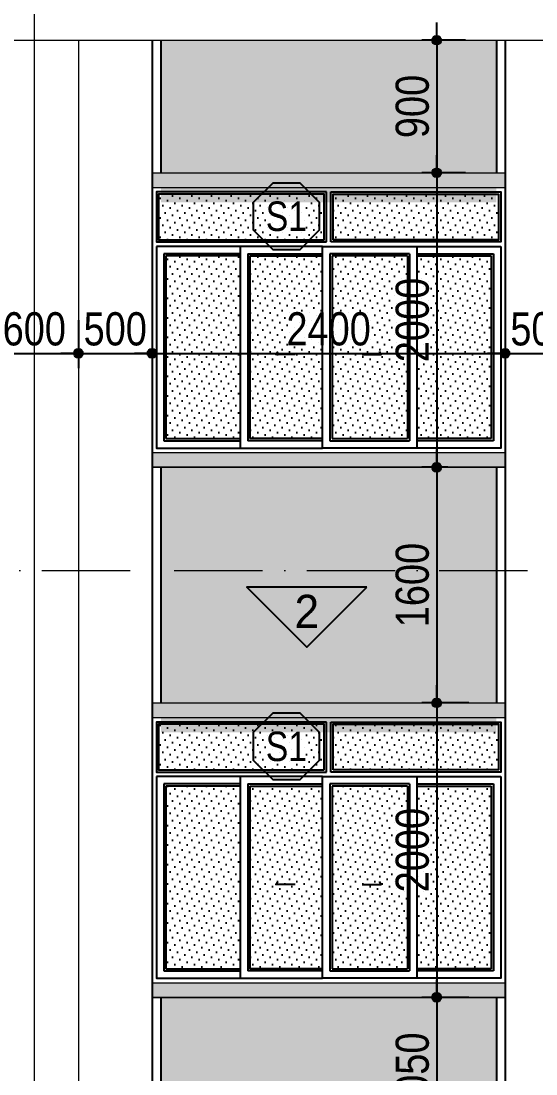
# Model space of a CAD drawing. Header units: millimetres. Extents: x 2594 to 27305, y 1526 to 19538.
# Drawn here: x 13555 to 17054, y 7825 to 14975 of the extents above; entities that cross this region are included whole.
import ezdxf
from ezdxf.enums import TextEntityAlignment as Align

# ---------------------------------------------------------------- set-up
doc = ezdxf.new("R2010")
doc.units = ezdxf.units.MM
doc.linetypes.add('ACAD_ISO10W100', pattern=[18, 12, -3, 0, -3])
for name, color, linetype in [('DIM', 1, 'Continuous'), ('DOOR', 20, 'Continuous'), ('HACTH', 8, 'Continuous'), ('HATCH', 8, 'Continuous'), ('KINH 1', 142, 'Continuous'), ('TAGS', 60, 'Continuous')]:
    doc.layers.add(name, color=color, linetype=linetype)
doc.layers.add('NET-THAY', color=2, linetype='Continuous', lineweight=13)
doc.layers.add('TRUC', color=24, linetype='Continuous', lineweight=0)
doc.styles.add('AVO', font='')
doc.styles.add('HEL-CONDENSE', font='')
doc.styles.add('VNI-HELVE-CONDENSEN', font='')
doc.styles.get('AVO').set_extended_font_data('VNI-Avo')
doc.styles.get('HEL-CONDENSE').set_extended_font_data('VNI-Helve-Condense')
doc.styles.get('VNI-HELVE-CONDENSEN').set_extended_font_data('VNI-Helve-Condense')
doc.dimstyles.new('D100', dxfattribs={"dimtxt": 225, "dimasz": 1.2, "dimexe": 100, "dimexo": 0, "dimgap": 50, "dimtad": 1, "dimdec": 0, "dimzin": 13, "dimdsep": 46, "dimtxsty": 'HEL-CONDENSE', "dimblk": 'D50', "dimcen": 0, "dimclrd": 1, "dimclre": 1, "dimclrt": 7, "dimadec": 0, "dimazin": 0, "dimtfac": 1, "dimtdec": 0, "dimtmove": 0, "dimatfit": 3, "dimldrblk": 'D50', "dimfxl": 1, "dimtolj": 1, "dimtzin": 13, "dimarcsym": 0})
pattern_1 = [(37.5, (-1291695.483, -223611.307), (-1.2000235, 36.7059928), [0, -28.956, 0, -32.385, 0, -30.95625]), (7.5, (-1291695.483, -223611.307), (33.7142462, 53.7618825), [0, -15.621, 0, -26.0985, 0, -10.00125]), (327.5, (-1291718.915, -223611.307), (59.3244278, 0.10778885), [0, -9.525, 0, -34.29, 0, -44.7675]), (317.5, (-1291718.915, -223611.307), (57.266734, 16.7196992), [0, -4.7625, 0, -22.479, 0, -25.7175])]

# ---------------------------------------------------------------- blocks, each defined once
blk = doc.blocks.new('KH-CUADI')
at = {"layer": 'TAGS'}
blk.add_lwpolyline([(-124.3, 300), (-300, 124.3), (-300, -124.3), (-124.3, -300), (124.3, -300), (300, -124.3), (300, 124.3), (124.3, 300)], close=True, dxfattribs=at)
at = {"layer": 'TAGS', "style": 'VNI-HELVE-CONDENSEN'}
blk.add_attdef('D', text='', height=300, dxfattribs=at).set_placement((0, 0), align=Align.MIDDLE)
blk = doc.blocks.new('A$C11FB6725')
at = {"layer": 'KINH 1'}
h = blk.add_hatch(dxfattribs=at)
h.set_pattern_fill('DOTS', color=256, scale=750, angle=45, style=0)
h.set_pattern_definition([(45, (0, 0), (-16.5728, 49.71845), [0, -46.875])])
h.paths.add_polyline_path([(59.6, -459.4), (-1065.4, -459.4), (-1065.4, -769.4), (59.6, -769.4)])
h.paths.add_polyline_path([(1244.6, -459.4), (119.6, -459.4), (119.6, -769.4), (1244.6, -769.4)])
h.paths.add_polyline_path([(1194.6, -879.4), (689.6, -879.4), (689.6, -2119.4), (1194.6, -2119.4)])
h.paths.add_polyline_path([(624.6, -879.4), (113.1, -879.4), (113.1, -2119.4), (624.6, -2119.4)])
h.paths.add_polyline_path([(48.1, -879.4), (-445.4, -879.4), (-445.4, -2119.4), (48.1, -2119.4)])
h.paths.add_polyline_path([(-510.4, -879.4), (-1015.4, -879.4), (-1015.4, -2119.4), (-510.4, -2119.4)])
at = {"layer": 'DOOR'}
for p, q in [((74.6, -784.4), (74.6, -444.4)), ((104.6, -784.4), (104.6, -444.4)), ((48.1, -814.4), (-1080.4, -814.4)), ((-510.4, -814.4), (-510.4, -2184.4)), ((48.1, -814.4), (1259.6, -814.4)), ((689.6, -814.4), (689.6, -2184.4)), ((-510.4, -864.4), (-1030.4, -864.4)), ((-1030.4, -864.4), (-1030.4, -2134.4)), ((-460.4, -864.4), (-460.4, -2134.4)), ((-460.4, -864.4), (48.1, -864.4)), ((639.6, -864.4), (98.1, -864.4)), ((98.1, -864.4), (98.1, -2134.4)), ((639.6, -864.4), (639.6, -2134.4)), ((689.6, -864.4), (1209.6, -864.4)), ((1209.6, -864.4), (1209.6, -2134.4)), ((-1030.4, -2134.4), (-510.4, -2134.4)), ((48.1, -2134.4), (-460.4, -2134.4)), ((98.1, -2134.4), (639.6, -2134.4)), ((1209.6, -2134.4), (689.6, -2134.4))]:
    blk.add_line(p, q, dxfattribs=at)
at = {"layer": 'DOOR', "color": 8}
for p, q in [((-510.4, -879.4), (-1015.4, -879.4)), ((-1015.4, -879.4), (-1015.4, -2119.4)), ((-445.4, -879.4), (-445.4, -2119.4)), ((-445.4, -879.4), (48.1, -879.4)), ((624.6, -879.4), (113.1, -879.4)), ((113.1, -879.4), (113.1, -2119.4)), ((624.6, -879.4), (624.6, -2119.4)), ((689.6, -879.4), (1194.6, -879.4)), ((1194.6, -879.4), (1194.6, -2119.4)), ((-1015.4, -2119.4), (-510.4, -2119.4)), ((48.1, -2119.4), (-445.4, -2119.4)), ((113.1, -2119.4), (624.6, -2119.4)), ((1194.6, -2119.4), (689.6, -2119.4))]:
    blk.add_line(p, q, dxfattribs=at)
at = {"layer": 'DOOR'}
for points in [[(74.6, -444.4), (-1080.4, -444.4), (-1080.4, -784.4), (74.6, -784.4)], [(104.6, -444.4), (1259.6, -444.4), (1259.6, -784.4), (104.6, -784.4)], [(-1080.4, -814.4), (-1080.4, -2184.4), (48.1, -2184.4), (48.1, -814.4)], [(1259.6, -814.4), (1259.6, -2184.4), (48.1, -2184.4), (48.1, -814.4)], [(-138.1, -1548.1), (-268.5, -1548.1), (-255.2, -1527.4)], [(317.3, -1548.1), (447.7, -1548.1), (434.4, -1527.4)]]:
    blk.add_lwpolyline(points, dxfattribs=at)
at = {"layer": 'DOOR', "color": 8}
for points in [[(59.6, -769.4), (59.6, -459.4), (-1065.4, -459.4), (-1065.4, -769.4), (59.6, -769.4)], [(119.6, -769.4), (119.6, -459.4), (1244.6, -459.4), (1244.6, -769.4), (119.6, -769.4)]]:
    blk.add_lwpolyline(points, close=True, dxfattribs=at)
at = {"layer": 'NET-THAY'}
for p, q in [((-1110.4, -414.4), (1289.6, -414.4)), ((1289.6, -2214.4), (1289.6, -414.4)), ((-1110.4, -2214.4), (1289.6, -2214.4))]:
    blk.add_line(p, q, dxfattribs=at)
blk.add_lwpolyline([(-1110.4, -414.4), (-1110.4, -2214.4)], dxfattribs=at)
at = {"layer": 'TAGS', "linetype": 'Continuous'}
ref = blk.add_blockref('KH-CUADI', (-197.3, -609.5), dxfattribs=dict(at, xscale=0.75, yscale=0.75, zscale=0.75, rotation=180))
ref.add_attrib('D', 'S1', dxfattribs={"color": 7, "height": 200, "style": 'VNI-HELVE-CONDENSEN'}).set_placement((-197.3, -609.5), align=Align.MIDDLE)
blk = doc.blocks.new('D50')
at = {"layer": 'DIM'}
blk.add_hatch(color=256, dxfattribs=at).paths.add_polyline_path([(25, 0, 1), (-25, 0, 1)])
blk.add_line((25, 0), (100, 0), dxfattribs=at)
blk.add_circle((0, 0), 25, dxfattribs=at)
blk = doc.blocks.new('*D130')
at = {"layer": 'DEFPOINTS', "color": 0, "linetype": 'Continuous', "transparency": 16777216}
for p in [(13345, 12944.6), (13945, 12944.6), (13945, 12718.2)]:
    blk.add_point(p, dxfattribs=at)
at = {"layer": 'DIM', "color": 1, "linetype": 'Continuous', "lineweight": -2, "transparency": 16777216}
for p, q in [((13345, 12944.6), (13345, 12618.2)), ((13945, 12944.6), (13945, 12618.2)), ((13346.2, 12718.2), (13943.8, 12718.2))]:
    blk.add_line(p, q, dxfattribs=at)
at = {"layer": 'DIM', "color": 1, "linetype": 'Continuous', "lineweight": -2, "transparency": 16777216, "xscale": 1.199999999999999, "yscale": 1.199999999999999, "zscale": 1.199999999999999, "rotation": 180}
blk.add_blockref('D50', (13345, 12718.2), dxfattribs=at)
at = {"layer": 'DIM', "color": 1, "linetype": 'Continuous', "lineweight": -2, "transparency": 16777216, "xscale": 1.199999999999999, "yscale": 1.199999999999999, "zscale": 1.199999999999999}
blk.add_blockref('D50', (13945, 12718.2), dxfattribs=at)
at = {"layer": 'DIM', "color": 7, "linetype": 'Continuous', "transparency": 16777216, "insert": (13645, 12883.1), "char_height": 225, "attachment_point": 5, "style": 'HEL-CONDENSE'}
blk.add_mtext('\\A1;600', dxfattribs=at)
blk = doc.blocks.new('*D131')
at = {"layer": 'DEFPOINTS', "color": 0, "linetype": 'Continuous', "transparency": 16777216}
for p in [(13945, 12944.6), (14445, 12944.6), (14445, 12718.2)]:
    blk.add_point(p, dxfattribs=at)
at = {"layer": 'DIM', "color": 1, "linetype": 'Continuous', "lineweight": -2, "transparency": 16777216}
for p, q in [((13945, 12944.6), (13945, 12618.2)), ((14445, 12944.6), (14445, 12618.2)), ((13946.2, 12718.2), (14443.8, 12718.2))]:
    blk.add_line(p, q, dxfattribs=at)
at = {"layer": 'DIM', "color": 1, "linetype": 'Continuous', "lineweight": -2, "transparency": 16777216, "xscale": 1.199999999999999, "yscale": 1.199999999999999, "zscale": 1.199999999999999, "rotation": 180}
blk.add_blockref('D50', (13945, 12718.2), dxfattribs=at)
at = {"layer": 'DIM', "color": 1, "linetype": 'Continuous', "lineweight": -2, "transparency": 16777216, "xscale": 1.199999999999999, "yscale": 1.199999999999999, "zscale": 1.199999999999999}
blk.add_blockref('D50', (14445, 12718.2), dxfattribs=at)
at = {"layer": 'DIM', "color": 7, "linetype": 'Continuous', "transparency": 16777216, "insert": (14195, 12883.1), "char_height": 225, "attachment_point": 5, "style": 'HEL-CONDENSE'}
blk.add_mtext('\\A1;500', dxfattribs=at)
blk = doc.blocks.new('*D132')
at = {"layer": 'DEFPOINTS', "color": 0, "linetype": 'Continuous', "transparency": 16777216}
for p in [(14445, 12944.6), (16845, 12944.6), (16845, 12718.2)]:
    blk.add_point(p, dxfattribs=at)
at = {"layer": 'DIM', "color": 1, "linetype": 'Continuous', "lineweight": -2, "transparency": 16777216}
for p, q in [((14445, 12944.6), (14445, 12618.2)), ((16845, 12944.6), (16845, 12618.2)), ((14446.2, 12718.2), (16843.8, 12718.2))]:
    blk.add_line(p, q, dxfattribs=at)
at = {"layer": 'DIM', "color": 1, "linetype": 'Continuous', "lineweight": -2, "transparency": 16777216, "xscale": 1.199999999999999, "yscale": 1.199999999999999, "zscale": 1.199999999999999, "rotation": 180}
blk.add_blockref('D50', (14445, 12718.2), dxfattribs=at)
at = {"layer": 'DIM', "color": 1, "linetype": 'Continuous', "lineweight": -2, "transparency": 16777216, "xscale": 1.199999999999999, "yscale": 1.199999999999999, "zscale": 1.199999999999999}
blk.add_blockref('D50', (16845, 12718.2), dxfattribs=at)
at = {"layer": 'DIM', "color": 7, "linetype": 'Continuous', "transparency": 16777216, "insert": (15645, 12883.1), "char_height": 225, "attachment_point": 5, "style": 'HEL-CONDENSE'}
blk.add_mtext('\\A1;2400', dxfattribs=at)
blk = doc.blocks.new('*D133')
at = {"layer": 'DEFPOINTS', "color": 0, "linetype": 'Continuous', "transparency": 16777216}
for p in [(16845, 12944.6), (17345, 12875.8), (17345, 12718.2)]:
    blk.add_point(p, dxfattribs=at)
at = {"layer": 'DIM', "color": 1, "linetype": 'Continuous', "lineweight": -2, "transparency": 16777216}
for p, q in [((16845, 12944.6), (16845, 12618.2)), ((17345, 12875.8), (17345, 12618.2)), ((16846.2, 12718.2), (17343.8, 12718.2))]:
    blk.add_line(p, q, dxfattribs=at)
at = {"layer": 'DIM', "color": 1, "linetype": 'Continuous', "lineweight": -2, "transparency": 16777216, "xscale": 1.199999999999999, "yscale": 1.199999999999999, "zscale": 1.199999999999999, "rotation": 180}
blk.add_blockref('D50', (16845, 12718.2), dxfattribs=at)
at = {"layer": 'DIM', "color": 1, "linetype": 'Continuous', "lineweight": -2, "transparency": 16777216, "xscale": 1.199999999999999, "yscale": 1.199999999999999, "zscale": 1.199999999999999}
blk.add_blockref('D50', (17345, 12718.2), dxfattribs=at)
at = {"layer": 'DIM', "color": 7, "linetype": 'Continuous', "transparency": 16777216, "insert": (17095, 12883.1), "char_height": 225, "attachment_point": 5, "style": 'HEL-CONDENSE'}
blk.add_mtext('\\A1;500', dxfattribs=at)
blk = doc.blocks.new('*D151')
at = {"layer": 'DEFPOINTS', "color": 0, "linetype": 'Continuous', "transparency": 16777216}
for p in [(16574.7, 14844.6), (16379.6, 13944.6), (16574.7, 13944.6)]:
    blk.add_point(p, dxfattribs=at)
at = {"layer": 'DIM', "color": 1, "linetype": 'Continuous', "lineweight": -2, "transparency": 16777216}
for p, q in [((16574.7, 14844.6), (16279.6, 14844.6)), ((16379.6, 14843.4), (16379.6, 13945.8)), ((16574.7, 13944.6), (16279.6, 13944.6))]:
    blk.add_line(p, q, dxfattribs=at)
at = {"layer": 'DIM', "color": 1, "linetype": 'Continuous', "lineweight": -2, "transparency": 16777216, "xscale": 1.199999999999999, "yscale": 1.199999999999999, "zscale": 1.199999999999999}
for p, rotation in [((16379.6, 14844.6), 90), ((16379.6, 13944.6), 270)]:
    blk.add_blockref('D50', p, dxfattribs=dict(at, rotation=rotation))
at = {"layer": 'DIM', "color": 7, "linetype": 'Continuous', "transparency": 16777216, "insert": (16214.7, 14394.6), "char_height": 225, "attachment_point": 5, "rotation": 90, "style": 'HEL-CONDENSE'}
blk.add_mtext('\\A1;900', dxfattribs=at)
blk = doc.blocks.new('*D152')
at = {"layer": 'DEFPOINTS', "color": 0, "linetype": 'Continuous', "transparency": 16777216}
for p in [(16574.7, 13944.6), (16379.6, 11944.6), (16455.7, 11944.6)]:
    blk.add_point(p, dxfattribs=at)
at = {"layer": 'DIM', "color": 1, "linetype": 'Continuous', "lineweight": -2, "transparency": 16777216}
for p, q in [((16574.7, 13944.6), (16279.6, 13944.6)), ((16379.6, 13943.4), (16379.6, 11945.8)), ((16455.7, 11944.6), (16279.6, 11944.6))]:
    blk.add_line(p, q, dxfattribs=at)
at = {"layer": 'DIM', "color": 1, "linetype": 'Continuous', "lineweight": -2, "transparency": 16777216, "xscale": 1.199999999999999, "yscale": 1.199999999999999, "zscale": 1.199999999999999}
for p, rotation in [((16379.6, 13944.6), 90), ((16379.6, 11944.6), 270)]:
    blk.add_blockref('D50', p, dxfattribs=dict(at, rotation=rotation))
at = {"layer": 'DIM', "color": 7, "linetype": 'Continuous', "transparency": 16777216, "insert": (16214.7, 12944.6), "char_height": 225, "attachment_point": 5, "rotation": 90, "style": 'HEL-CONDENSE'}
blk.add_mtext('\\A1;2000', dxfattribs=at)
blk = doc.blocks.new('*D153')
at = {"layer": 'DEFPOINTS', "color": 0, "linetype": 'Continuous', "transparency": 16777216}
for p in [(16455.7, 11944.6), (16379.6, 10344.6), (16596.9, 10344.6)]:
    blk.add_point(p, dxfattribs=at)
at = {"layer": 'DIM', "color": 1, "linetype": 'Continuous', "lineweight": -2, "transparency": 16777216}
for p, q in [((16455.7, 11944.6), (16279.6, 11944.6)), ((16379.6, 11943.4), (16379.6, 10345.8)), ((16596.9, 10344.6), (16279.6, 10344.6))]:
    blk.add_line(p, q, dxfattribs=at)
at = {"layer": 'DIM', "color": 1, "linetype": 'Continuous', "lineweight": -2, "transparency": 16777216, "xscale": 1.199999999999999, "yscale": 1.199999999999999, "zscale": 1.199999999999999}
for p, rotation in [((16379.6, 11944.6), 90), ((16379.6, 10344.6), 270)]:
    blk.add_blockref('D50', p, dxfattribs=dict(at, rotation=rotation))
at = {"layer": 'DIM', "color": 7, "linetype": 'Continuous', "transparency": 16777216, "insert": (16214.7, 11144.6), "char_height": 225, "attachment_point": 5, "rotation": 90, "style": 'HEL-CONDENSE'}
blk.add_mtext('\\A1;1600', dxfattribs=at)
blk = doc.blocks.new('*D154')
at = {"layer": 'DEFPOINTS', "color": 0, "linetype": 'Continuous', "transparency": 16777216}
for p in [(16596.9, 10344.6), (16379.6, 8344.6), (16596.9, 8344.6)]:
    blk.add_point(p, dxfattribs=at)
at = {"layer": 'DIM', "color": 1, "linetype": 'Continuous', "lineweight": -2, "transparency": 16777216}
for p, q in [((16596.9, 10344.6), (16279.6, 10344.6)), ((16379.6, 10343.4), (16379.6, 8345.8)), ((16596.9, 8344.6), (16279.6, 8344.6))]:
    blk.add_line(p, q, dxfattribs=at)
at = {"layer": 'DIM', "color": 1, "linetype": 'Continuous', "lineweight": -2, "transparency": 16777216, "xscale": 1.199999999999999, "yscale": 1.199999999999999, "zscale": 1.199999999999999}
for p, rotation in [((16379.6, 10344.6), 90), ((16379.6, 8344.6), 270)]:
    blk.add_blockref('D50', p, dxfattribs=dict(at, rotation=rotation))
at = {"layer": 'DIM', "color": 7, "linetype": 'Continuous', "transparency": 16777216, "insert": (16214.7, 9344.6), "char_height": 225, "attachment_point": 5, "rotation": 90, "style": 'HEL-CONDENSE'}
blk.add_mtext('\\A1;2000', dxfattribs=at)
blk = doc.blocks.new('*D155')
at = {"layer": 'DEFPOINTS', "color": 0, "linetype": 'Continuous', "transparency": 16777216}
for p in [(16596.9, 8344.6), (16379.6, 7294.6), (16596.9, 7294.6)]:
    blk.add_point(p, dxfattribs=at)
at = {"layer": 'DIM', "color": 1, "linetype": 'Continuous', "lineweight": -2, "transparency": 16777216}
for p, q in [((16596.9, 8344.6), (16279.6, 8344.6)), ((16379.6, 8343.4), (16379.6, 7295.8)), ((16596.9, 7294.6), (16279.6, 7294.6))]:
    blk.add_line(p, q, dxfattribs=at)
at = {"layer": 'DIM', "color": 1, "linetype": 'Continuous', "lineweight": -2, "transparency": 16777216, "xscale": 1.199999999999999, "yscale": 1.199999999999999, "zscale": 1.199999999999999}
for p, rotation in [((16379.6, 8344.6), 90), ((16379.6, 7294.6), 270)]:
    blk.add_blockref('D50', p, dxfattribs=dict(at, rotation=rotation))
at = {"layer": 'DIM', "color": 7, "linetype": 'Continuous', "transparency": 16777216, "insert": (16214.7, 7819.6), "char_height": 225, "attachment_point": 5, "rotation": 90, "style": 'HEL-CONDENSE'}
blk.add_mtext('\\A1;1050', dxfattribs=at)
blk = doc.blocks.new('TUONG-NAM')
at = {"layer": 'TAGS'}
blk.add_lwpolyline([(-452.5, -452.5), (452.5, -452.5), (0, 0)], close=True, dxfattribs=at)
at = {"layer": 'TAGS', "linetype": 'Continuous', "style": 'AVO'}
blk.add_attdef('KH-TUONG', text='', height=250, dxfattribs=at).set_placement((0.5, -269.3), align=Align.MIDDLE_CENTER)

msp = doc.modelspace()

# ---------------------------------------------------------------- hatches: boundary and pattern name
at = {"layer": 'HACTH'}
h = msp.add_hatch(dxfattribs=at)
h.set_pattern_fill('AR-SAND', color=256, scale=50, angle=45, style=0)
h.set_pattern_definition([(97.5, (1089047.27, 349932.04), (70.350659, 65.896356), [0, -76, 0, -85, 0, -81.25]), (127.5, (1089047.27, 349932.04), (37.206876, 162.348986), [0, -41, 0, -68.5, 0, -26.25]), (167.5, (1089090.76, 349888.55), (-109.9014636, 110.301619), [0, -25, 0, -90, 0, -117.5]), (177.5, (1089090.76, 349888.55), (-75.252108, 137.313143), [0, -12.5, 0, -59, 0, -67.5])])
h.paths.add_polyline_path([(14505.026, 7644.585), (16785.026, 7644.585), (16785.026, 7294.585), (14505.026, 7294.585)])
h.paths.add_polyline_path([(14505.026, 8344.585), (16785.026, 8344.585), (16785.026, 7644.585), (14505.026, 7644.585)])
h.paths.add_polyline_path([(14505.023, 11244.585), (16785.023, 11244.585), (16785.026, 10144.585), (14505.026, 10144.585)])
h.paths.add_polyline_path([(14505.021, 11944.585), (16785.021, 11944.585), (16785.023, 11244.585), (14505.023, 11244.585)])
h.paths.add_polyline_path([(14505.026, 14844.585), (16785.026, 14844.585), (16785.026, 13744.585), (14505.026, 13744.585)])
at = {"layer": 'HATCH'}
h = msp.add_hatch(dxfattribs=at)
h.set_pattern_fill('AR-SAND', color=256, scale=0.75, style=0)
h.set_pattern_definition(pattern_1)
h.paths.add_polyline_path([(16845.021, 13944.585), (14445.021, 13944.585), (14445.021, 13844.585), (16845.021, 13844.585)])
h = msp.add_hatch(dxfattribs=at)
h.set_pattern_fill('AR-SAND', color=256, scale=0.75, style=0)
h.set_pattern_definition(pattern_1)
h.paths.add_polyline_path([(16845.021, 12044.585), (14445.021, 12044.585), (14445.021, 11944.585), (16845.021, 11944.585)])
h = msp.add_hatch(dxfattribs=at)
h.set_pattern_fill('AR-SAND', color=256, scale=0.75, style=0)
h.set_pattern_definition(pattern_1)
h.paths.add_polyline_path([(16845.031, 10344.585), (14445.031, 10344.585), (14445.031, 10244.585), (16845.031, 10244.585)])
h = msp.add_hatch(dxfattribs=at)
h.set_pattern_fill('AR-SAND', color=256, scale=0.75, style=0)
h.set_pattern_definition(pattern_1)
h.paths.add_polyline_path([(16845.026, 8444.585), (14445.026, 8444.585), (14445.026, 8344.585), (16845.026, 8344.585)])

# ---------------------------------------------------------------- linework, layer by layer
for p, q in [((14445.026, 14844.585), (14445.026, 7294.585)), ((14505.026, 14844.585), (14505.026, 13944.585)), ((16785.026, 14844.585), (16785.026, 13944.585)), ((16845.026, 14844.585), (16845.026, 7294.585)), ((14505.021, 11944.585), (14505.026, 10344.585)), ((16785.021, 11944.585), (16785.026, 10344.585)), ((14505.026, 8344.585), (14505.026, 7294.585)), ((16785.026, 8344.585), (16785.026, 7294.585))]:
    msp.add_line(p, q, dxfattribs=at)
at = {"layer": 'NET-THAY'}
for p, q in [((6745.026, 14844.585), (22545.026, 14844.585)), ((13945.026, 14844.585), (13945.026, 5544.585)), ((14445.021, 13944.585), (16845.021, 13944.585)), ((14445.021, 13844.585), (16845.021, 13844.585)), ((14445.026, 13744.585), (14445.021, 11944.585)), ((16845.026, 13744.585), (16845.021, 11944.585)), ((14445.021, 12044.585), (16845.021, 12044.585)), ((14445.021, 11944.585), (16845.021, 11944.585)), ((14445.031, 10344.585), (16845.031, 10344.585)), ((14445.031, 10244.585), (16845.031, 10244.585)), ((14445.026, 10144.585), (14445.026, 8344.585)), ((16845.026, 10144.585), (16845.026, 8344.585)), ((14445.026, 8444.585), (16845.026, 8444.585)), ((14445.026, 8344.585), (16845.026, 8344.585))]:
    msp.add_line(p, q, dxfattribs=at)
for points in [[(14445.021, 13944.585), (16845.021, 13944.585), (16845.021, 11944.585), (14445.021, 11944.585)], [(14445.031, 10344.585), (16845.026, 10344.585), (16845.026, 8344.585), (14445.031, 8344.585)]]:
    msp.add_lwpolyline(points, close=True, dxfattribs=at)
at = {"layer": 'TRUC', "linetype": 'ACAD_ISO10W100', "ltscale": 50}
for p, q in [((5595.427, 14844.585), (26664.771, 14844.585)), ((5595.427, 11244.585), (26664.771, 11244.585))]:
    msp.add_line(p, q, dxfattribs=at)
at = {"layer": 'TRUC', "linetype": 'ACAD_ISO10W100', "ltscale": 0.2}
msp.add_lwpolyline([(13645.026, 18488.767), (13645.026, 4282.607)], dxfattribs=at)

# ---------------------------------------------------------------- block references
at = {"layer": 'DOOR'}
for p in [(15555.408, 14258.944), (15555.408, 10658.944)]:
    msp.add_blockref('A$C11FB6725', p, dxfattribs=at)
at = {"layer": 'TAGS', "linetype": 'Continuous'}
ref = msp.add_blockref('TUONG-NAM', (15497.426, 10723.739), dxfattribs=dict(at, xscale=0.8999999999068677, yscale=0.9000000000232831, zscale=0.9, rotation=180))
ref.add_attrib('KH-TUONG', '2', dxfattribs={"color": 7, "linetype": 'Continuous', "height": 225, "style": 'AVO'}).set_placement((15496.981, 10966.092), align=Align.MIDDLE_CENTER)

# ---------------------------------------------------------------- dimensions: what is measured, and where the dimension line sits
at = {"layer": 'DIM', "linetype": 'Continuous'}
dim = msp.add_linear_dim(base=(16379.564, 13944.585), p1=(16574.695, 14844.585), p2=(16574.695, 13944.585), angle=90, dimstyle='D100', dxfattribs=at)
dim.commit()
dim.dimension.update_dxf_attribs({"geometry": '*D151', "text_midpoint": (16214.664, 14394.585)})
for base, p1, p2, picture, middle in [((16379.564, 11944.585), (16574.695, 13944.585), (16455.715, 11944.585), '*D152', (16214.664, 12944.585)), ((16379.564, 10344.585), (16455.715, 11944.585), (16596.925, 10344.585), '*D153', (16214.664, 11144.585)), ((16379.564, 8344.585), (16596.925, 10344.585), (16596.925, 8344.585), '*D154', (16214.664, 9344.585)), ((16379.564, 7294.585), (16596.925, 8344.585), (16596.925, 7294.585), '*D155', (16214.664, 7819.585))]:
    dim = msp.add_linear_dim(base=base, p1=p1, p2=p2, angle=90, dimstyle='D100', override={"dimtmove": 1}, dxfattribs=at)
    dim.commit()
    dim.dimension.update_dxf_attribs({"geometry": picture, "text_midpoint": middle})
dim = msp.add_linear_dim(base=(13945.026, 12718.159), p1=(13345.026, 12944.585), p2=(13945.026, 12944.585), dimstyle='D100', override={"dimtmove": 1}, dxfattribs=at)
dim.commit()
dim.dimension.update_dxf_attribs({"geometry": '*D130', "text_midpoint": (13645.026, 12883.059)})
for base, p1, p2, picture, middle in [((14445.024, 12718.159), (13945.026, 12944.585), (14445.024, 12944.584), '*D131', (14195.025, 12718.159)), ((17345.026, 12718.159), (16845.031, 12944.584), (17345.026, 12875.785), '*D133', (17095.029, 12718.159))]:
    dim = msp.add_linear_dim(base=base, p1=p1, p2=p2, dimstyle='D100', override={"dimtmove": 1}, dxfattribs=at)
    dim.commit()
    dim.dimension.update_dxf_attribs({"geometry": picture, "text_midpoint": middle, "dimtype": 160})
dim = msp.add_linear_dim(base=(16845.031, 12718.159), p1=(14445.024, 12944.584), p2=(16845.031, 12944.584), text='2400', dimstyle='D100', override={"dimtmove": 1}, dxfattribs=at)
dim.commit()
dim.dimension.update_dxf_attribs({"geometry": '*D132', "text_midpoint": (15645.028, 12883.059)})

doc.saveas('drawing.dxf')
